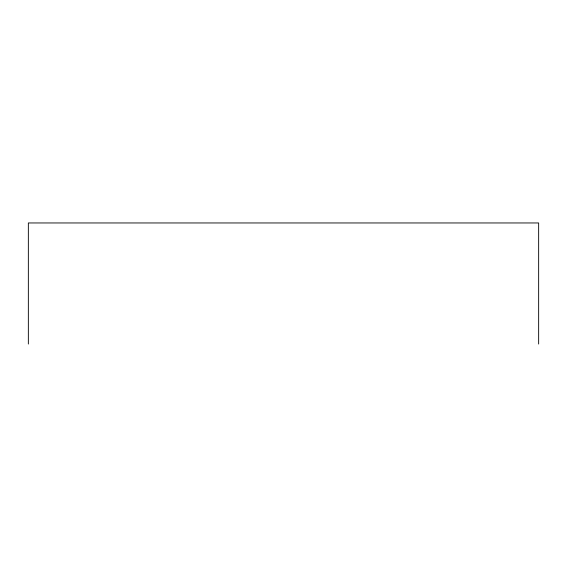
<?xml version="1.0" encoding="UTF-8"?>
<svg xmlns="http://www.w3.org/2000/svg" width="567" height="567" viewBox="0 0 567 567"><rect width="100%" height="100%" fill="white"/><g stroke="black" fill="none" stroke-linecap="round" stroke-linejoin="round"><path stroke-width="0.85" d="M538.65 344.041L538.65 222.959L28.35 222.959L28.35 344.041"/></g></svg>
